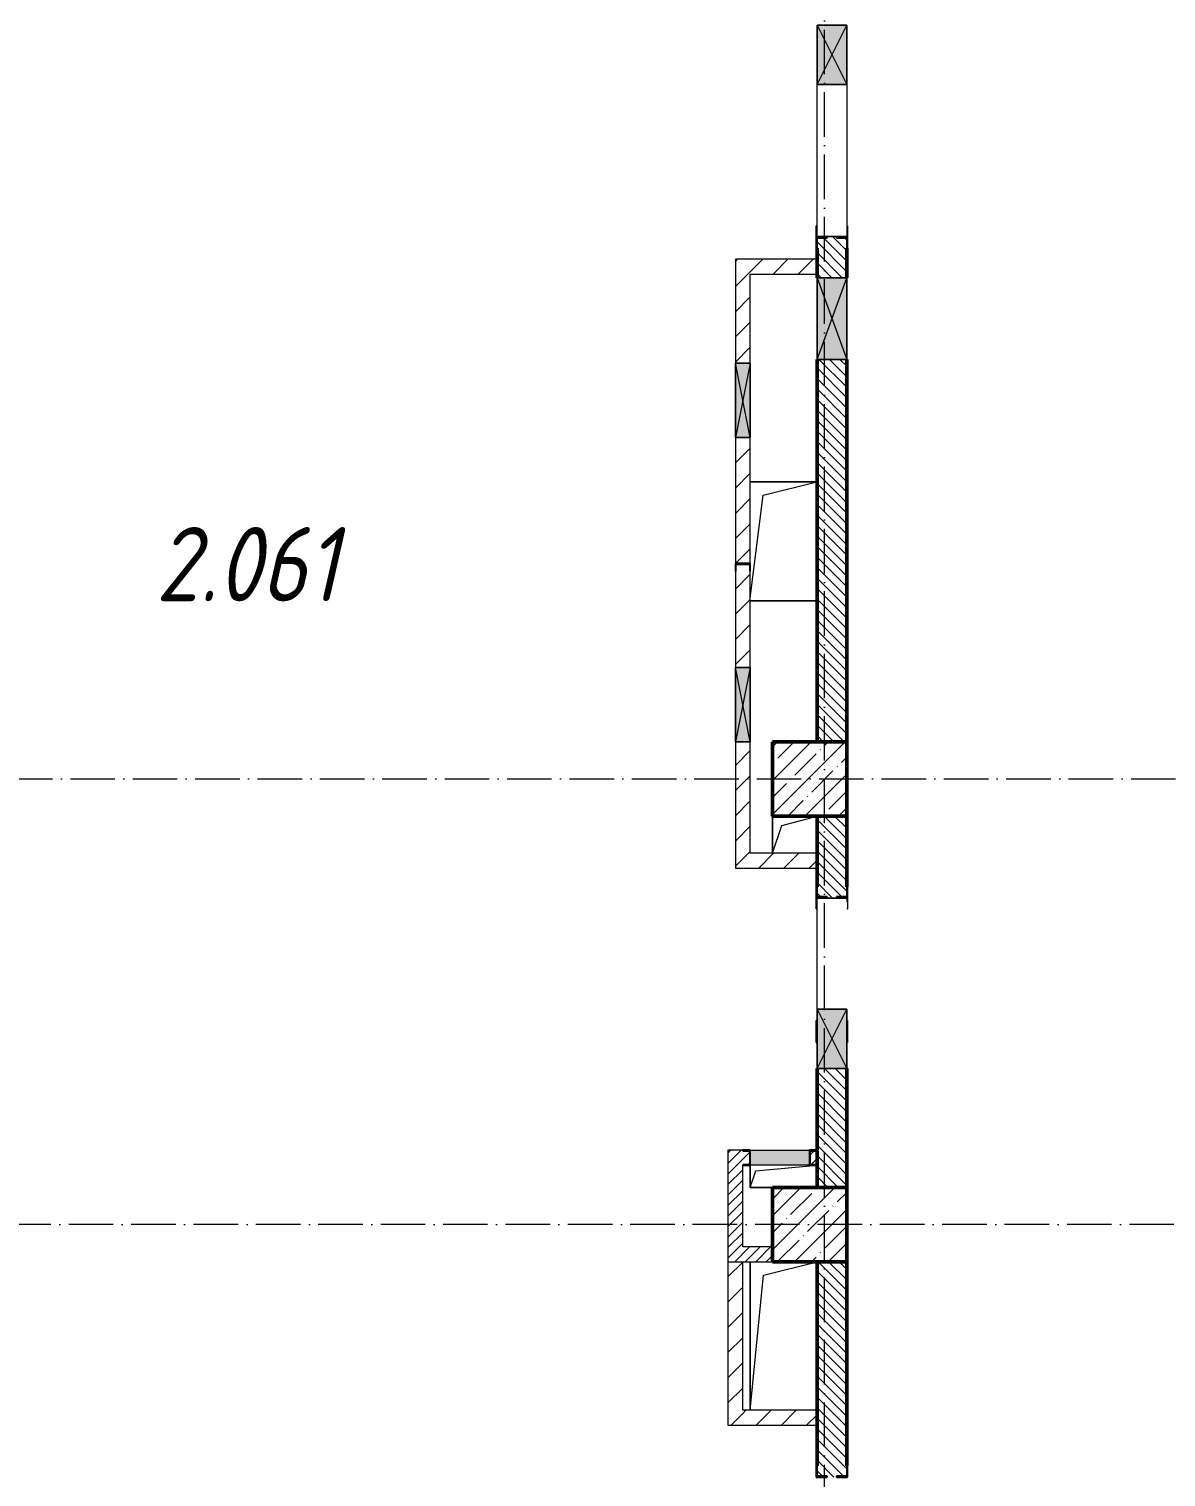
# Model space of a CAD drawing. Header units: millimetres. Extents: x -17017 to 628417, y -109036 to 199237.
# Drawn here: x 43353 to 51010, y 85495 to 95245 of the extents above; entities that cross this region are included whole.
import ezdxf

# ---------------------------------------------------------------- set-up
doc = ezdxf.new("R2010")
doc.units = ezdxf.units.MM
doc.linetypes.add('50_200_ШТРИХ_1Т_ш5_п1_п1_', pattern=[700, 500, -100, 0, -100])
for name, color, linetype, lineweight in [('3.1) ЖБ окна 1.2 м', 102, 'Continuous', 30), ('A-DETL-GENF-OTLN', 7, 'Continuous', 9), ('A-FLOR-____-OTLN', 7, 'Continuous', 9), ('A-GENM-____-MCUT', 7, 'Continuous', 25), ('A-GENM-____-OTLN', 7, 'Continuous', 9), ('A-GENM-____-OTLN-1', 7, 'Continuous', 25), ('A-GLAZ-____-OTLN', 7, 'Continuous', 9), ('A-WALL-____-MCUT-2', 7, 'Continuous', 50), ('A-WALL-____-PATT-1', 7, 'Continuous', 9), ('A-WALL-FNSH-MCUT-1', 7, 'Continuous', 9), ('I-WALL-____-OTLN', 7, 'Continuous', 9), ('S-COLS-____-MCUT', 7, 'Continuous', 50), ('S-COLS-____-OTLN', 7, 'Continuous', 9), ('S-GRID-____-OTLN-1', 7, '50_200_ШТРИХ_1Т_ш5_п1_п1_', 9), ('Марки помещений', 7, 'Continuous', 9)]:
    doc.layers.add(name, color=color, linetype=linetype, lineweight=lineweight)
doc.styles.add('ISOCPEUR_I_3', font='isocpeui.ttf', dxfattribs={"width": 0.85, "height": 2.2})
pattern_1 = [(45, (43259.71, 63713.66), (-35.35534, 35.35534), [])]
pattern_2 = [(45, (43259.71, 63713.66), (-84.8528, 84.8528), [])]
pattern_3 = [(135, (43259.71, 63713.66), (-35.35534, -35.35534), [])]

# ---------------------------------------------------------------- blocks, each defined once
blk = doc.blocks.new('BSC_Колонна _Прямоугольная - 500х500-V39-АР1_План отверстий 2 этажа в осях 1-64_А-ГГ')
at = {"layer": 'S-COLS-____-OTLN'}
h = blk.add_hatch(dxfattribs=at)
h.set_pattern_fill('FP_68', color=256, style=0, pattern_type=2)
h.set_pattern_definition([(45, (-5350, -26481.04), (-114.0493, 114.0493), []), (45, (-5235.95, -26481.04), (-114.0493, 114.0493), [201.613, -40.323, 3.353, -36.97])])
h.paths.add_polyline_path([(-250, -250), (250, -250), (250, 250), (-250, 250)], flags=0)
at = {"layer": 'S-COLS-____-MCUT'}
for p, q in [((250, 250), (-250, 250)), ((-250, 250), (-250, -250)), ((250, -250), (250, 250)), ((-250, -250), (250, -250))]:
    blk.add_line(p, q, dxfattribs=at)
blk = doc.blocks.new('BSC_Колонна _Прямоугольная - 500х500-V46-АР1_План отверстий 2 этажа в осях 1-64_А-ГГ')
at = {"layer": 'S-COLS-____-OTLN'}
h = blk.add_hatch(dxfattribs=at)
h.set_pattern_fill('FP_75', color=256, style=0, pattern_type=2)
h.set_pattern_definition([(45, (-5350, -23481.04), (-114.0493, 114.0493), []), (45, (-5235.95, -23481.04), (-114.0493, 114.0493), [201.613, -40.323, 3.353, -36.97])])
h.paths.add_polyline_path([(-250, -250), (250, -250), (250, 250), (-250, 250)], flags=0)
at = {"layer": 'S-COLS-____-MCUT'}
for p, q in [((250, 250), (-250, 250)), ((-250, 250), (-250, -250)), ((250, -250), (250, 250)), ((-250, -250), (250, -250))]:
    blk.add_line(p, q, dxfattribs=at)
blk = doc.blocks.new('154_Стойка_СКБ_Уголок - СМ-2480_200-28346303-АР1_План отверстий 2 этажа в осях 1-64_А-ГГ')
at = {"layer": 'A-GENM-____-MCUT'}
for p, q in [((125, 156), (125, 81)), ((200, 156), (125, 156)), ((131, 81), (131, 150)), ((131, 150), (200, 150)), ((200, 150), (200, 156)), ((125, 81), (131, 81)), ((131, 19), (125, 19)), ((125, 19), (125, -56)), ((131, -50), (131, 19)), ((125, -56), (200, -56)), ((200, -50), (131, -50)), ((200, -56), (200, -50))]:
    blk.add_line(p, q, dxfattribs=at)
blk = doc.blocks.new('Стойка_Влож_Полоса боковая - Полоса-28213942-АР1_План отверстий 2 этажа в осях 1-64_А-ГГ')
at = {"layer": 'A-GENM-____-OTLN'}
for p, q in [((-5, 60), (0, 60)), ((-5, -60), (-5, 60)), ((0, 31), (0, -31)), ((0, -60), (-5, -60))]:
    blk.add_line(p, q, dxfattribs=at)
blk = doc.blocks.new('Стойка_Влож_Уголок_Опорный - Уголок-28213941-АР1_План отверстий 2 этажа в осях 1-64_А-ГГ')
at = {"layer": 'A-GENM-____-OTLN'}
for p, q in [((-212, -6), (-212, 0)), ((0, 0), (0, -6)), ((-212, -75), (-212, -6)), ((-212, -6), (-206, -6)), ((-212, -75), (-206, -75)), ((-6, -6), (0, -6)), ((-6, -75), (0, -75)), ((0, -6), (0, -75))]:
    blk.add_line(p, q, dxfattribs=at)
blk = doc.blocks.new('154_Фахверк_СКБ_Швеллер - Тип_100_3960-28318856-АР1_План отверстий 2 этажа в осях 1-64_А-ГГ')
at = {"layer": 'A-GENM-____-MCUT'}
for p, q in [((175, 50), (125, 50)), ((125, 50), (125, -50)), ((128, 47), (175, 47)), ((128, -47), (128, 47)), ((175, 47), (175, 50)), ((125, -50), (175, -50)), ((175, -47), (128, -47)), ((175, -50), (175, -47))]:
    blk.add_line(p, q, dxfattribs=at)
blk = doc.blocks.new('154_Стойка_СКБ_Уголок - СМ-2480_200-V146-АР1_План отверстий 2 этажа в осях 1-64_А-ГГ')
at = {"layer": 'A-GENM-____-MCUT'}
for p, q in [((125, 156), (125, 150)), ((200, 156), (125, 156)), ((200, 150), (200, 156)), ((125, -50), (125, -56)), ((125, -56), (200, -56)), ((200, -56), (200, -50))]:
    blk.add_line(p, q, dxfattribs=at)
blk = doc.blocks.new('AR_Отверстие Ниша - Лючок-32403584-АР1_План отверстий 2 этажа в осях 1-64_А-ГГ')
at = {"layer": 'A-GLAZ-____-OTLN'}
blk.add_hatch(color=256, dxfattribs=at).paths.add_polyline_path([(200, -50), (200, 50), (-200, 50), (-200, -50), (138.7, -50)], flags=0)
for p, q in [((-200, 50), (200, 50)), ((200, -50), (-200, -50))]:
    blk.add_line(p, q, dxfattribs=at)
blk = doc.blocks.new('154_Фахверк_СКБ_Швеллер - Тип_100_3960_зеркало-29769493-АР1_План отверстий 2 этажа в осях 1-64_А-ГГ')
at = {"layer": 'A-GENM-____-MCUT'}
for p, q in [((175, 50), (125, 50)), ((125, 50), (125, -50)), ((128, 47), (175, 47)), ((128, -47), (128, 47)), ((175, 47), (175, 50)), ((125, -50), (175, -50)), ((175, -47), (128, -47)), ((175, -50), (175, -47))]:
    blk.add_line(p, q, dxfattribs=at)
blk = doc.blocks.new('AR_Отверстие прямоугольное _в плите_ - AR_Отверстие прямоугольное _в плите_-30459275-АР1_План отверстий 2 этажа в осях 1-64_А-ГГ')
at = {"layer": 'A-GENM-____-OTLN'}
for p, q in [((-225, 75), (-225, -75)), ((-225, -75), (-187.5, 37.5)), ((-187.5, 37.5), (225, 75)), ((-225, -75), (-75, -75))]:
    blk.add_line(p, q, dxfattribs=at)
blk = doc.blocks.new('AR_Отверстие прямоугольное _в плите_ - AR_Отверстие прямоугольное _в плите_-30552560-АР1_План отверстий 2 этажа в осях 1-64_А-ГГ')
at = {"layer": 'A-GENM-____-OTLN'}
for p, q in [((-225, 500), (-225, -500)), ((-135, 410), (225, 500)), ((-225, -500), (-135, 410))]:
    blk.add_line(p, q, dxfattribs=at)
blk = doc.blocks.new('AR_Отверстие прямоугольное _в плите_ - AR_Отверстие прямоугольное _в плите_-30552862-АР1_План отверстий 2 этажа в осях 1-64_А-ГГ')
at = {"layer": 'A-GENM-____-OTLN'}
for p, q in [((225, 400), (-222.7, 400)), ((-135, 310), (225, 400)), ((225, -400), (225, 400)), ((-222.7, -382), (-135, 310)), ((-222.7, -400), (225, -400))]:
    blk.add_line(p, q, dxfattribs=at)
blk = doc.blocks.new('AR_Отверстие прямоугольное _в плите_ - AR_Отверстие прямоугольное _в плите_-V189-АР1_План отверстий 2 этажа в осях 1-64_А-ГГ')
at = {"layer": 'A-GENM-____-OTLN'}
for p, q in [((-150, 125), (-150, -125)), ((-87.5, 62.5), (150, 125)), ((-150, -125), (-87.5, 62.5))]:
    blk.add_line(p, q, dxfattribs=at)
blk = doc.blocks.new('AR_Отверстие прямоугольное _в стене__БезПР - AR_Отверстие прямоугольное _в стене__БезПР-36788828-АР1_План отверстий 2 этажа в осях 1-64_А-ГГ')
at = {"layer": 'A-GLAZ-____-OTLN'}
blk.add_hatch(color=256, dxfattribs=at).paths.add_polyline_path([(250, -50), (250, 50), (-250, 50), (-250, -50)], flags=0)
at = {"layer": 'A-DETL-GENF-OTLN'}
for p, q in [((-250, -50), (-250, 50)), ((-250, 50), (250, 50)), ((250, 50), (-250, -50)), ((-250, 50), (250, -50)), ((250, 50), (-250, 50)), ((-250, 50), (-250, -50)), ((250, 50), (250, -50)), ((250, -50), (250, 50)), ((250, -50), (-250, -50)), ((-250, -50), (250, -50))]:
    blk.add_line(p, q, dxfattribs=at)
at = {"layer": 'A-GLAZ-____-OTLN'}
blk.add_line((250, 50), (-250, 50), dxfattribs=at)
blk = doc.blocks.new('AR_Отверстие прямоугольное _в стене__БезПР - AR_Отверстие прямоугольное _в стене__БезПР-36429280-АР1_План отверстий 2 этажа в осях 1-64_А-ГГ')
at = {"layer": 'A-GLAZ-____-OTLN'}
blk.add_hatch(color=256, dxfattribs=at).paths.add_polyline_path([(-275, -100), (275, -100), (275, 100), (-275, 100)], flags=0)
at = {"layer": 'A-DETL-GENF-OTLN'}
for p, q in [((-275, -100), (-275, 100)), ((-275, 100), (275, 100)), ((275, 100), (-275, -100)), ((-275, 100), (275, -100)), ((275, 100), (-275, 100)), ((-275, 100), (-275, -100)), ((275, 100), (275, -100)), ((275, -100), (275, 100)), ((275, -100), (-275, -100)), ((-275, -100), (275, -100))]:
    blk.add_line(p, q, dxfattribs=at)
at = {"layer": 'A-GLAZ-____-OTLN'}
blk.add_line((275, 100), (-275, 100), dxfattribs=at)
blk = doc.blocks.new('AR_Отверстие прямоугольное _в стене__БезПР - AR_Отверстие прямоугольное _в стене__БезПР-36428632-АР1_План отверстий 2 этажа в осях 1-64_А-ГГ')
at = {"layer": 'A-GLAZ-____-OTLN'}
blk.add_hatch(color=256, dxfattribs=at).paths.add_polyline_path([(-200, -100), (200, -100), (200, 100), (-200, 100)], flags=0)
at = {"layer": 'A-DETL-GENF-OTLN'}
for p, q in [((-200, -100), (-200, 100)), ((-200, 100), (200, 100)), ((200, 100), (-200, -100)), ((-200, 100), (200, -100)), ((200, 100), (-200, 100)), ((-200, 100), (-200, -100)), ((200, 100), (200, -100)), ((200, -100), (200, 100)), ((200, -100), (-200, -100)), ((-200, -100), (200, -100))]:
    blk.add_line(p, q, dxfattribs=at)
at = {"layer": 'A-GLAZ-____-OTLN'}
blk.add_line((200, 100), (-200, 100), dxfattribs=at)
blk = doc.blocks.new('2этаж')
at = {"layer": 'S-GRID-____-OTLN-1', "color": 251, "ltscale": 0.6, "true_color": 0x636466}
for p, q in [((-10141.7, 454533.3), (-10141.7, 508896.9)), ((-20260.4, 485497), (11116.1, 485497)), ((11116.1, 482497), (-20260.4, 482497))]:
    blk.add_line(p, q, dxfattribs=at)

msp = doc.modelspace()

# ---------------------------------------------------------------- hatches: boundary and pattern name
at = {"layer": 'A-WALL-____-PATT-1'}
h = msp.add_hatch(dxfattribs=at)
h.set_pattern_fill('FP_6', color=256, style=0, pattern_type=2)
h.set_pattern_definition(pattern_3)
h.paths.add_polyline_path([(48859.7, 90444.7), (48859.7, 93019.7), (48659.7, 93019.7), (48659.7, 90444.7)], flags=0)
h.paths.add_polyline_path([(48659.7, 93569.7), (48859.7, 93569.7), (48859.7, 93838.7), (48790.7, 93838.7), (48790.7, 93844.7), (48728.7, 93844.7), (48728.7, 93838.7), (48659.7, 93838.7), (48659.7, 93769.7)], flags=0)
h.paths.add_polyline_path([(48790.7, 95544.7), (48790.7, 95550.7), (48859.7, 95550.7), (48859.7, 95944.7), (48659.7, 95944.7), (48659.7, 95550.7), (48728.7, 95550.7), (48728.7, 95544.7)], flags=0)
h = msp.add_hatch(dxfattribs=at)
h.set_pattern_fill('FP_4', color=256, style=0, pattern_type=2)
h.set_pattern_definition(pattern_2)
h.paths.add_polyline_path([(48109.7, 89594.7), (48209.7, 89594.7), (48209.7, 90444.7), (48109.7, 90444.7)], flags=0)
h.paths.add_polyline_path([(48112.7, 90944.7), (48209.7, 90944.7), (48209.7, 91594.7), (48206.7, 91594.7), (48206.7, 91641.7), (48112.7, 91641.7), (48112.7, 91594.7), (48109.7, 91594.7), (48109.7, 90944.7)], flags=0)
h.paths.add_polyline_path([(48206.7, 91644.7), (48209.7, 91644.7), (48209.7, 92494.7), (48109.7, 92494.7), (48109.7, 91644.7), (48161, 91644.7)], flags=0)
h.paths.add_polyline_path([(48209.7, 92994.7), (48209.7, 93694.7), (48109.7, 93694.7), (48109.7, 92994.7), (48127.2, 92994.7)], flags=0)
h = msp.add_hatch(dxfattribs=at)
h.set_pattern_fill('FP_4', color=256, style=0, pattern_type=2)
h.set_pattern_definition(pattern_2)
h.paths.add_polyline_path([(48659.7, 93594.7), (48659.7, 93694.7), (48209.7, 93694.7), (48209.7, 93594.7)], flags=0)
h = msp.add_hatch(dxfattribs=at)
h.set_pattern_fill('FP_6', color=256, style=0, pattern_type=2)
h.set_pattern_definition(pattern_3)
h.paths.add_polyline_path([(48859.7, 87444.7), (48859.7, 88244.7), (48659.7, 88244.7), (48659.7, 87444.7)], flags=0)
h.paths.add_polyline_path([(48790.7, 89394.7), (48790.7, 89400.7), (48859.7, 89400.7), (48859.7, 89944.7), (48659.7, 89944.7), (48659.7, 89400.7), (48728.7, 89400.7), (48728.7, 89394.7)], flags=0)
h = msp.add_hatch(dxfattribs=at)
h.set_pattern_fill('FP_4', color=256, style=0, pattern_type=2)
h.set_pattern_definition(pattern_2)
h.paths.add_polyline_path([(48209.7, 89594.7), (48659.7, 89594.7), (48659.7, 89694.7), (48209.7, 89694.7)], flags=0)
h = msp.add_hatch(dxfattribs=at)
h.set_pattern_fill('FP_5', color=256, style=0, pattern_type=2)
h.set_pattern_definition(pattern_1)
h.paths.add_polyline_path([(48059.7, 87594.7), (48159.7, 87594.7), (48159.7, 87597.7), (48206.7, 87597.7), (48206.7, 87691.7), (48159.7, 87691.7), (48159.7, 87694.7), (48059.7, 87694.7), (48059.7, 87597.7)], flags=0)
h.paths.add_polyline_path([(48612.7, 87597.7), (48659.7, 87597.7), (48659.7, 87691.7), (48612.7, 87691.7), (48612.7, 87685.3)], flags=0)
h = msp.add_hatch(dxfattribs=at)
h.set_pattern_fill('FP_5', color=256, style=0, pattern_type=2)
h.set_pattern_definition(pattern_1)
h.paths.add_polyline_path([(48059.7, 87044.7), (48159.7, 87044.7), (48159.7, 87594.7), (48059.7, 87594.7), (48059.7, 87588.3)], flags=0)
h = msp.add_hatch(dxfattribs=at)
h.set_pattern_fill('FP_5', color=256, style=0, pattern_type=2)
h.set_pattern_definition(pattern_1)
h.paths.add_polyline_path([(48359.7, 86944.7), (48359.7, 87044.7), (48059.7, 87044.7), (48059.7, 86944.7)], flags=0)
h = msp.add_hatch(dxfattribs=at)
h.set_pattern_fill('FP_4', color=256, style=0, pattern_type=2)
h.set_pattern_definition(pattern_2)
h.paths.add_polyline_path([(48059.7, 85844.7), (48159.7, 85844.7), (48159.7, 86944.7), (48059.7, 86944.7)], flags=0)
h = msp.add_hatch(dxfattribs=at)
h.set_pattern_fill('FP_6', color=256, style=0, pattern_type=2)
h.set_pattern_definition(pattern_3)
h.paths.add_polyline_path([(48728.7, 81444.7), (48859.7, 81444.7), (48859.7, 81638.7), (48790.7, 81638.7), (48790.7, 81644.7), (48728.7, 81644.7), (48728.7, 81638.7), (48659.7, 81638.7), (48659.7, 81444.7)], flags=0)
h.paths.add_polyline_path([(48790.7, 83344.7), (48790.7, 83350.7), (48859.7, 83350.7), (48859.7, 84588.7), (48790.7, 84588.7), (48790.7, 84594.7), (48728.7, 84594.7), (48728.7, 84588.7), (48659.7, 84588.7), (48659.7, 83350.7), (48728.7, 83350.7), (48728.7, 83344.7)], flags=0)
h.paths.add_polyline_path([(48790.7, 85494.7), (48790.7, 85500.7), (48859.7, 85500.7), (48859.7, 86944.7), (48659.7, 86944.7), (48659.7, 85500.7), (48728.7, 85500.7), (48728.7, 85494.7)], flags=0)
h = msp.add_hatch(dxfattribs=at)
h.set_pattern_fill('FP_4', color=256, style=0, pattern_type=2)
h.set_pattern_definition(pattern_2)
h.paths.add_polyline_path([(48159.7, 85844.7), (48659.7, 85844.7), (48659.7, 85944.7), (48159.7, 85944.7)], flags=0)

# ---------------------------------------------------------------- linework, layer by layer
at = {"layer": 'A-FLOR-____-OTLN'}
for p, q in [((48209.7, 92194.7), (48657.4, 92194.7)), ((48657.4, 92194.7), (48657.4, 91394.7)), ((48657.4, 91394.7), (48209.7, 91394.7)), ((48359.7, 89694.7), (48359.7, 89944.7)), ((48209.7, 87444.7), (48209.7, 87594.7)), ((48359.7, 87444.7), (48209.7, 87444.7)), ((48209.7, 85944.7), (48209.7, 86944.7))]:
    msp.add_line(p, q, dxfattribs=at)
at = {"layer": 'A-WALL-____-MCUT-2'}
for p, q in [((48659.7, 93769.7), (48659.7, 93569.7)), ((48859.7, 93569.7), (48859.7, 93769.7)), ((48659.7, 93019.7), (48659.7, 90444.7)), ((48859.7, 90444.7), (48859.7, 93019.7)), ((48659.7, 89944.7), (48659.7, 89469.7)), ((48859.7, 89469.7), (48859.7, 89944.7)), ((48659.7, 88244.7), (48659.7, 87694.7)), ((48859.7, 87444.7), (48859.7, 88244.7)), ((48659.7, 87691.7), (48659.7, 87597.7)), ((48659.7, 87594.7), (48659.7, 87444.7)), ((48659.7, 86944.7), (48659.7, 85569.7)), ((48859.7, 85569.7), (48859.7, 86944.7))]:
    msp.add_line(p, q, dxfattribs=at)
at = {"layer": 'A-WALL-FNSH-MCUT-1'}
for p, q in [((48109.7, 93694.7), (48109.7, 92994.7)), ((48659.7, 93694.7), (48109.7, 93694.7)), ((48209.7, 92994.7), (48209.7, 93594.7)), ((48209.7, 93594.7), (48659.7, 93594.7)), ((48109.7, 92494.7), (48109.7, 91644.7)), ((48209.7, 91644.7), (48209.7, 92494.7)), ((48109.7, 91594.7), (48109.7, 90944.7)), ((48209.7, 90944.7), (48209.7, 91594.7)), ((48109.7, 90444.7), (48109.7, 89594.7)), ((48209.7, 89694.7), (48209.7, 90444.7)), ((48659.7, 89694.7), (48209.7, 89694.7)), ((48109.7, 89594.7), (48659.7, 89594.7)), ((48159.7, 87694.7), (48059.7, 87694.7)), ((48059.7, 87694.7), (48059.7, 85844.7)), ((48159.7, 87044.7), (48159.7, 87594.7)), ((48359.7, 87044.7), (48159.7, 87044.7)), ((48059.7, 86944.7), (48359.7, 86944.7)), ((48159.7, 85944.7), (48159.7, 86944.7)), ((48659.7, 85944.7), (48159.7, 85944.7)), ((48059.7, 85844.7), (48659.7, 85844.7))]:
    msp.add_line(p, q, dxfattribs=at)
at = {"layer": 'I-WALL-____-OTLN'}
for p, q in [((48659.7, 93844.7), (48659.7, 94869.7)), ((48859.7, 94869.7), (48859.7, 93844.7)), ((48659.7, 88644.7), (48659.7, 89394.7)), ((48859.7, 89394.7), (48859.7, 89364.7))]:
    msp.add_line(p, q, dxfattribs=at)

# ---------------------------------------------------------------- block references
at = {"layer": '3.1) ЖБ окна 1.2 м'}
msp.add_blockref('2этаж', (58851.4, -395302.3), dxfattribs=at)
at = {"layer": 'A-GENM-____-OTLN'}
for name, p, rotation in [('Стойка_Влож_Уголок_Опорный - Уголок-28213941-АР1_План отверстий 2 этажа в осях 1-64_А-ГГ', (48653.7, 93844.7), 180), ('Стойка_Влож_Полоса боковая - Полоса-28213942-АР1_План отверстий 2 этажа в осях 1-64_А-ГГ', (48759.7, 93844.7), 269.9999999999999), ('Стойка_Влож_Полоса боковая - Полоса-28213942-АР1_План отверстий 2 этажа в осях 1-64_А-ГГ', (48759.7, 89394.7), 89.99999999999993), ('Стойка_Влож_Уголок_Опорный - Уголок-28213941-АР1_План отверстий 2 этажа в осях 1-64_А-ГГ', (48653.7, 88494.7), 180)]:
    msp.add_blockref(name, p, dxfattribs=dict(at, rotation=rotation))
for name, p in [('AR_Отверстие прямоугольное _в плите_ - AR_Отверстие прямоугольное _в плите_-30552862-АР1_План отверстий 2 этажа в осях 1-64_А-ГГ', (48432.4, 91794.7)), ('AR_Отверстие прямоугольное _в плите_ - AR_Отверстие прямоугольное _в плите_-V189-АР1_План отверстий 2 этажа в осях 1-64_А-ГГ', (48509.7, 89819.7)), ('Стойка_Влож_Уголок_Опорный - Уголок-28213941-АР1_План отверстий 2 этажа в осях 1-64_А-ГГ', (48865.7, 89394.7)), ('AR_Отверстие прямоугольное _в плите_ - AR_Отверстие прямоугольное _в плите_-30459275-АР1_План отверстий 2 этажа в осях 1-64_А-ГГ', (48434.7, 87519.7)), ('AR_Отверстие прямоугольное _в плите_ - AR_Отверстие прямоугольное _в плите_-30552560-АР1_План отверстий 2 этажа в осях 1-64_А-ГГ', (48434.7, 86444.7))]:
    msp.add_blockref(name, p, dxfattribs=at)
at = {"layer": 'A-GENM-____-OTLN-1'}
for name, p, rotation in [('154_Стойка_СКБ_Уголок - СМ-2480_200-28346303-АР1_План отверстий 2 этажа в осях 1-64_А-ГГ', (48709.7, 93969.7), 269.9999999999999), ('154_Фахверк_СКБ_Швеллер - Тип_100_3960-28318856-АР1_План отверстий 2 этажа в осях 1-64_А-ГГ', (48159.7, 91769.7), 269.9999999999999), ('154_Стойка_СКБ_Уголок - СМ-2480_200-28346303-АР1_План отверстий 2 этажа в осях 1-64_А-ГГ', (48809.7, 89269.7), 89.99999999999991), ('154_Стойка_СКБ_Уголок - СМ-2480_200-V146-АР1_План отверстий 2 этажа в осях 1-64_А-ГГ', (48709.7, 88619.7), 269.9999999999999), ('154_Фахверк_СКБ_Швеллер - Тип_100_3960_зеркало-29769493-АР1_План отверстий 2 этажа в осях 1-64_А-ГГ', (48334.7, 87644.7), 180), ('154_Стойка_СКБ_Уголок - СМ-2480_200-28346303-АР1_План отверстий 2 этажа в осях 1-64_А-ГГ', (48809.7, 85369.7), 89.99999999999991)]:
    msp.add_blockref(name, p, dxfattribs=dict(at, rotation=rotation))
msp.add_blockref('154_Фахверк_СКБ_Швеллер - Тип_100_3960_зеркало-29769493-АР1_План отверстий 2 этажа в осях 1-64_А-ГГ', (48484.7, 87644.7), dxfattribs=at)
at = {"layer": 'A-GLAZ-____-OTLN'}
for name, p, rotation in [('AR_Отверстие прямоугольное _в стене__БезПР - AR_Отверстие прямоугольное _в стене__БезПР-36428632-АР1_План отверстий 2 этажа в осях 1-64_А-ГГ', (48759.7, 95069.7), 89.99999999999991), ('AR_Отверстие прямоугольное _в стене__БезПР - AR_Отверстие прямоугольное _в стене__БезПР-36429280-АР1_План отверстий 2 этажа в осях 1-64_А-ГГ', (48759.7, 93294.7), 89.99999999999991), ('AR_Отверстие прямоугольное _в стене__БезПР - AR_Отверстие прямоугольное _в стене__БезПР-36788828-АР1_План отверстий 2 этажа в осях 1-64_А-ГГ', (48159.7, 92744.7), 269.9999999999999), ('AR_Отверстие прямоугольное _в стене__БезПР - AR_Отверстие прямоугольное _в стене__БезПР-36788828-АР1_План отверстий 2 этажа в осях 1-64_А-ГГ', (48159.7, 90694.7), 269.9999999999999), ('AR_Отверстие прямоугольное _в стене__БезПР - AR_Отверстие прямоугольное _в стене__БезПР-36428632-АР1_План отверстий 2 этажа в осях 1-64_А-ГГ', (48759.7, 88444.7), 89.99999999999991)]:
    msp.add_blockref(name, p, dxfattribs=dict(at, rotation=rotation))
msp.add_blockref('AR_Отверстие Ниша - Лючок-32403584-АР1_План отверстий 2 этажа в осях 1-64_А-ГГ', (48409.7, 87644.7), dxfattribs=at)
at = {"layer": 'S-COLS-____-OTLN'}
for name, p in [('BSC_Колонна _Прямоугольная - 500х500-V39-АР1_План отверстий 2 этажа в осях 1-64_А-ГГ', (48609.7, 90194.7)), ('BSC_Колонна _Прямоугольная - 500х500-V46-АР1_План отверстий 2 этажа в осях 1-64_А-ГГ', (48609.7, 87194.7))]:
    msp.add_blockref(name, p, dxfattribs=at)

# ---------------------------------------------------------------- texts
at = {"layer": 'Марки помещений', "insert": (44206.6, 91891.2), "char_height": 500, "width": 737.552, "attachment_point": 1, "style": 'ISOCPEUR_I_3'}
msp.add_mtext('2.061', dxfattribs=at)

doc.saveas('drawing.dxf')
